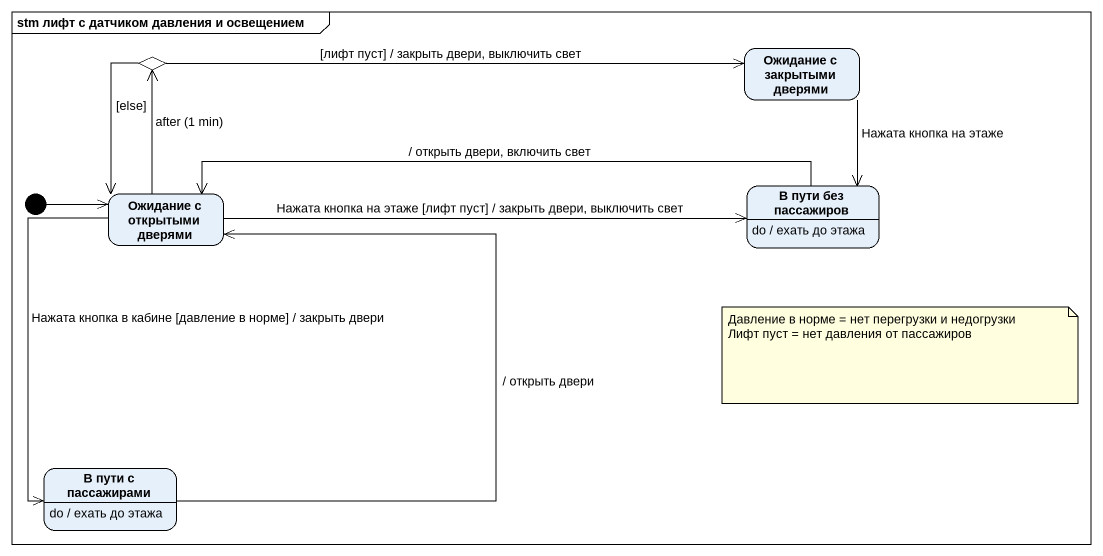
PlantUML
@startuml
mainframe stm лифт с датчиком давления и освещением
hide empty description
state choice1 <<choice>>
state "Ожидание с закрытыми дверями" as Ожидание_с_закрытыми_дверями
state "Ожидание с открытыми дверями" as Ожидание_с_открытыми_дверями
state "В пути без пассажиров" as В_пути_без_пассажиров
В_пути_без_пассажиров : do / ехать до этажа
state "В пути с пассажирами" as В_пути_с_пассажирами
В_пути_с_пассажирами : do / ехать до этажа
[*] -right-> Ожидание_с_открытыми_дверями
choice1 -right-> Ожидание_с_закрытыми_дверями : [лифт пуст] / закрыть двери, выключить свет
choice1 --> Ожидание_с_открытыми_дверями : [else]
Ожидание_с_закрытыми_дверями --> В_пути_без_пассажиров : Нажата кнопка на этаже
Ожидание_с_открытыми_дверями -up-> choice1 : after (1 min)
Ожидание_с_открытыми_дверями -right-> В_пути_без_пассажиров : Нажата кнопка на этаже [лифт пуст] / закрыть двери, выключить свет
Ожидание_с_открытыми_дверями --> В_пути_с_пассажирами : Нажата кнопка в кабине [давление в норме] / закрыть двери
В_пути_без_пассажиров -left-> Ожидание_с_открытыми_дверями : / открыть двери, включить свет
В_пути_с_пассажирами -up-> Ожидание_с_открытыми_дверями : / открыть двери
note as N1
  Давление в норме = нет перегрузки и недогрузки
  Лифт пуст = нет давления от пассажиров
end note
@enduml
